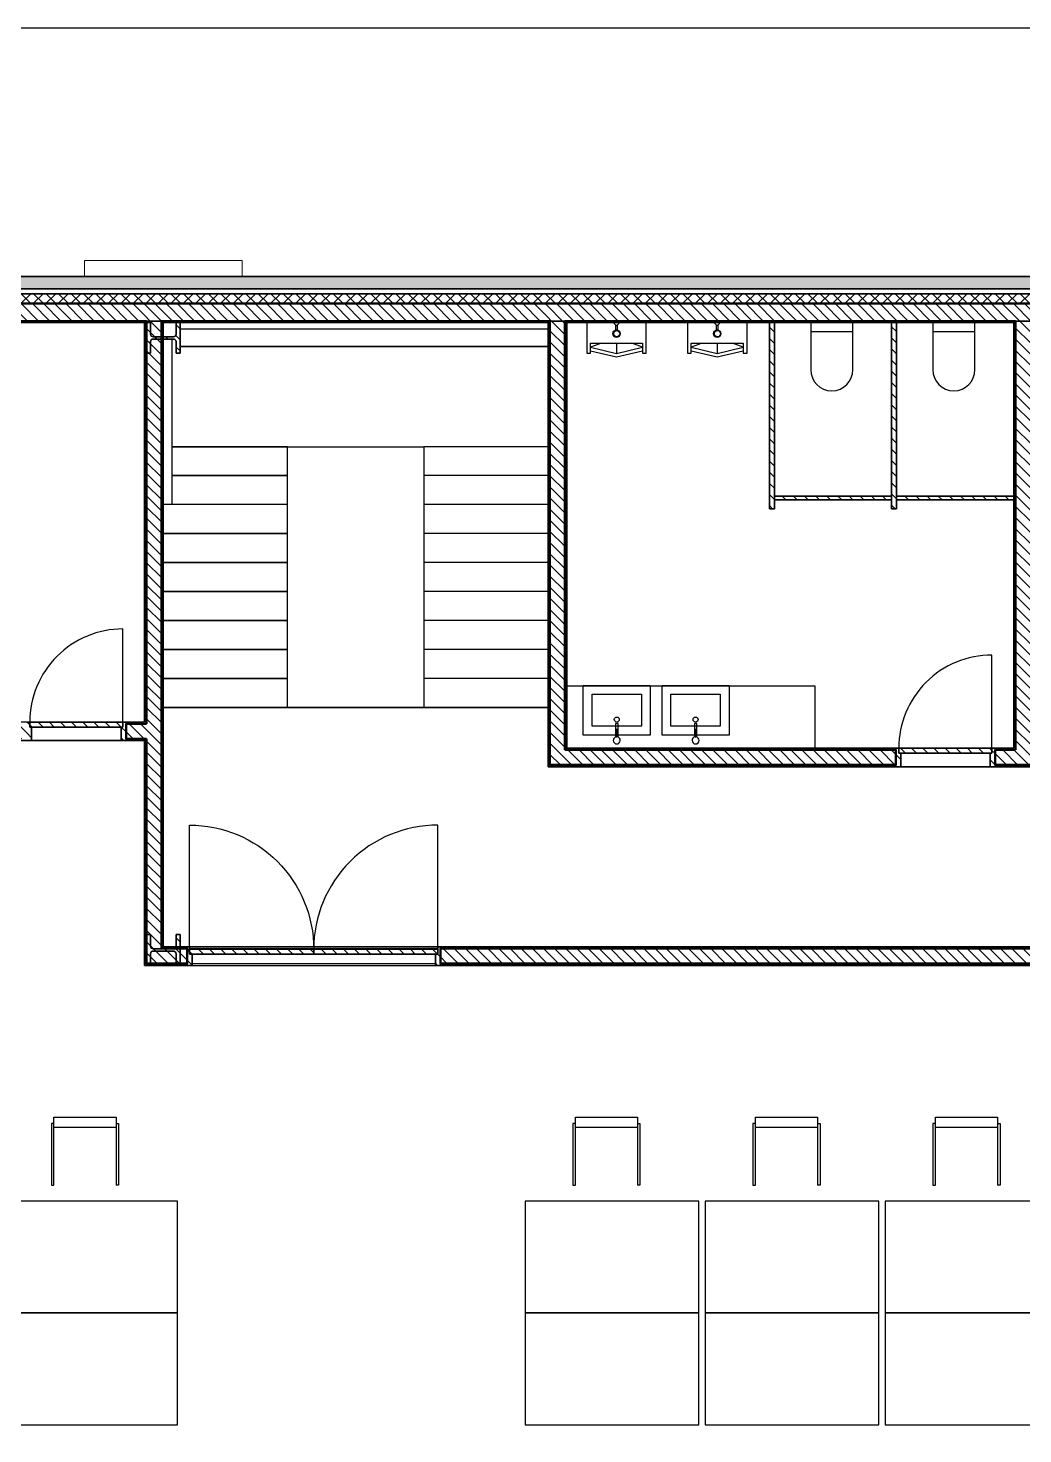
# Model space of a CAD drawing. Header units: millimetres. Extents: x -100 to 251604, y 0 to 25979.
# Drawn here: x 212739 to 220751, y 12986 to 24310 of the extents above; entities that cross this region are included whole.
import ezdxf

# ---------------------------------------------------------------- set-up
doc = ezdxf.new("R2010")
doc.units = ezdxf.units.MM
doc.layers.get('0').update_dxf_attribs({"true_color": 0xdfdfdf})
for name, color, linetype in [('Background_0', 7, 'Continuous'), ('Background_Back bricks', 7, 'Continuous'), ('Background_BRX_2D_Symbols', 7, 'Continuous'), ('Background_DOOR_FRAME', 253, 'Continuous'), ('Background_DOOR_PANEL', 255, 'Continuous'), ('Boundary_0', 7, 'Continuous'), ('Boundary_Air', 7, 'Continuous'), ('Boundary_Back bricks', 7, 'Continuous'), ('Boundary_BRX_2D+_Swing', 7, 'Continuous'), ('Boundary_BRX_2D_Symbols', 7, 'Continuous'), ('Boundary_Cavity Wall_ Back', 7, 'Continuous'), ('Boundary_DOOR_FRAME', 253, 'Continuous'), ('Boundary_DOOR_PANEL', 255, 'Continuous'), ('Boundary_Gypsum Board', 54, 'Continuous'), ('Boundary_Insulation_ Polyurethane Foam', 42, 'Continuous'), ('Boundary_Interior Wall Plaster_ 140', 7, 'Continuous'), ('Boundary_Plaster_ Cement', 165, 'Continuous'), ('Fill_0', 7, 'Continuous'), ('Fill_Back bricks', 7, 'Continuous'), ('Fill_DOOR_FRAME', 253, 'Continuous'), ('Fill_DOOR_PANEL', 255, 'Continuous'), ('Fill_Gypsum Board', 251, 'Continuous'), ('Fill_Insulation_ Polyurethane Foam', 42, 'Continuous'), ('Fill_Plaster_ Cement', 253, 'Continuous'), ('Fill_Supporting Wall_ Brick', 11, 'Continuous'), ('Viewport border', 7, 'Continuous')]:
    doc.layers.add(name, color=color, linetype=linetype)
for name, color, linetype, lineweight in [('Background_Air', 7, 'Continuous', 9), ('Background_Concrete_ Reinforced', 7, 'Continuous', 9), ('Background_Floor_ Ceramic Tiles', 7, 'Continuous', 9), ('Background_Gypsum Board', 7, 'Continuous', 9), ('Background_Insulation_ Polyurethane Foam', 7, 'Continuous', 9), ('Background_Plaster_ Cement', 7, 'Continuous', 9), ('Background_Screed', 7, 'Continuous', 9), ('Background_Supporting Wall_ Brick', 7, 'Continuous', 9), ('BIM_SECTIONS', 151, 'Continuous', 25), ('Boundary_Supporting Wall_ Brick', 14, 'Continuous', 50)]:
    doc.layers.add(name, color=color, linetype=linetype, lineweight=lineweight)
doc.layers.add('BIM_ROOM_LINES', color=7, linetype='Continuous', plot=False)
pattern_1 = [(45, (-5377.5, -9300), (-44.90128, 44.90128), [])]
pattern_2 = [(45, (-5377.5, -9300), (-134.7038, 134.7038), []), (45, (-5332.6, -9300), (-134.7038, 134.7038), []), (45, (-5287.7, -9300), (-134.7038, 134.7038), []), (45, (-5242.8, -9300), (-134.7038, 134.7038), [])]

# ---------------------------------------------------------------- blocks, each defined once
blk = doc.blocks.new('*U11338')
at = {"extrusion": (0, 1, 0)}
blk.add_lwpolyline([(-20, -20), (-20, 980, 0.414214), (-1020, -20)], format="xyb", dxfattribs=at)
at = {"extrusion": (0, -1, 6.12323e-17)}
blk.add_lwpolyline([(2020, -20), (2020, 980, 0.414214), (1020, -20)], format="xyb", dxfattribs=at)
blk = doc.blocks.new('*U11350')
at = {"extrusion": (2.36848e-16, 1, 3.18833e-17)}
for points in [[(-450, 166), (-450, 248), (-480, 248), (-480, 0), (0, 0), (0, 248), (-30, 248), (-30, 166), (-450, 166)], [(-450, 230), (-240, 280), (-30, 230)], [(-118, 166), (-30, 199), (-240, 249), (-450, 199), (-362, 166)], [(-235, 60), (-235, 19)], [(-240, 166), (-240, 249)], [(-245, 19), (-245, 60)]]:
    blk.add_lwpolyline(points, dxfattribs=at)
for centre, radius in [((-240, 90), 30), ((-242, 89), 25)]:
    blk.add_circle(centre, radius, dxfattribs=at)
blk.add_arc((-240, 0), 20, 0, 180, dxfattribs=at)
blk = doc.blocks.new('*U11369')
at = {"extrusion": (0, 1, 0)}
blk.add_lwpolyline([(-25, 0), (-25, 750, 0.414214), (-775, 0)], format="xyb", dxfattribs=at)
blk = doc.blocks.new('*U11405')
for points in [[(-273, -254), (-323, -254), (-323, 246), (-273, 246)], [(-273, 246), (-273, 266), (224, 266), (224, 246)], [(-273, 246), (-243, 246)], [(-243, 246), (224, 246)], [(-243, -254), (-243, 246)], [(-243, -254), (-273, -254)], [(-273, -254), (-273, -274), (224, -274), (224, -254)], [(224, -254), (-243, -254)]]:
    blk.add_lwpolyline(points)
blk = doc.blocks.new('*U11451')
for p, q in [((16043, 8928), (16043, 8853)), ((16383, 8853), (16043, 8853)), ((16043, 8853), (16043, 8548)), ((16383, 8928), (16211, 8928)), ((16383, 8853), (16383, 8928)), ((16383, 8548), (16383, 8853))]:
    blk.add_line(p, q)
blk.add_arc((16213, 8548), 170, 179.9665, 359.9665)
blk = doc.blocks.new('*U11452')
for p, q in [((17026, 8928), (17026, 8853)), ((17366, 8853), (17026, 8853)), ((17026, 8853), (17026, 8548)), ((17366, 8928), (17195, 8928)), ((17366, 8853), (17366, 8928)), ((17366, 8548), (17366, 8853))]:
    blk.add_line(p, q)
blk.add_arc((17196, 8548), 170, 179.9665, 359.9665)
blk = doc.blocks.new('*U11453')
for p, q in [((14211, 6005), (14751, 6005)), ((14211, 5605), (14211, 6005)), ((14751, 6005), (14751, 5605)), ((14282, 5934), (14680, 5934)), ((14282, 5676), (14282, 5934)), ((14680, 5934), (14680, 5676)), ((14680, 5676), (14282, 5676)), ((14471, 5697), (14471, 5589)), ((14491, 5697), (14471, 5697)), ((14491, 5589), (14491, 5697)), ((14751, 5605), (14211, 5605)), ((14478, 5652), (14484, 5652)), ((14478, 5587), (14478, 5652)), ((14484, 5587), (14478, 5587)), ((14484, 5652), (14484, 5587))]:
    blk.add_line(p, q)
blk.add_circle((14481, 5730), 20)
blk.add_arc((14481, 5562), 28.6, 96.0274, 83.9726)
blk = doc.blocks.new('*U11454')
for p, q in [((14846, 6005), (15386, 6005)), ((14846, 5605), (14846, 6005)), ((15386, 6005), (15386, 5605)), ((14917, 5934), (15315, 5934)), ((14917, 5676), (14917, 5934)), ((15315, 5934), (15315, 5676)), ((15315, 5676), (14917, 5676)), ((15106, 5697), (15106, 5589)), ((15126, 5697), (15106, 5697)), ((15126, 5589), (15126, 5697)), ((15386, 5605), (14846, 5605)), ((15113, 5652), (15119, 5652)), ((15113, 5587), (15113, 5652)), ((15119, 5587), (15113, 5587)), ((15119, 5652), (15119, 5587))]:
    blk.add_line(p, q)
blk.add_circle((15116, 5730), 20)
blk.add_arc((15116, 5562), 28.6, 96.0274, 83.9726)
blk = doc.blocks.new('*U11464')
for p, q in [((10942, 1850), (9542, 1850)), ((9542, 1850), (9542, 950)), ((10942, 950), (10942, 1850)), ((9542, 950), (10942, 950))]:
    blk.add_line(p, q)
blk = doc.blocks.new('*U11465')
for p, q in [((10942, 950), (9542, 950)), ((9542, 950), (9542, 50)), ((10942, 50), (10942, 950)), ((9542, 50), (10942, 50))]:
    blk.add_line(p, q)
blk = doc.blocks.new('*U11476')
for p, q in [((15142, 1850), (13742, 1850)), ((13742, 1850), (13742, 950)), ((15142, 950), (15142, 1850)), ((13742, 950), (15142, 950))]:
    blk.add_line(p, q)
blk = doc.blocks.new('*U11477')
for p, q in [((15142, 950), (13742, 950)), ((13742, 950), (13742, 50)), ((15142, 50), (15142, 950)), ((13742, 50), (15142, 50))]:
    blk.add_line(p, q)
blk = doc.blocks.new('*U11478')
for p, q in [((16592, 1850), (15192, 1850)), ((15192, 1850), (15192, 950)), ((16592, 950), (16592, 1850)), ((15192, 950), (16592, 950))]:
    blk.add_line(p, q)
blk = doc.blocks.new('*U11479')
for p, q in [((16592, 950), (15192, 950)), ((15192, 950), (15192, 50)), ((16592, 50), (16592, 950)), ((15192, 50), (16592, 50))]:
    blk.add_line(p, q)
blk = doc.blocks.new('*U11480')
for p, q in [((18042, 1850), (16642, 1850)), ((16642, 1850), (16642, 950)), ((18042, 950), (18042, 1850)), ((16642, 950), (18042, 950))]:
    blk.add_line(p, q)
blk = doc.blocks.new('*U11481')
for p, q in [((18042, 950), (16642, 950)), ((16642, 950), (16642, 50)), ((18042, 50), (18042, 950)), ((16642, 50), (18042, 50))]:
    blk.add_line(p, q)
blk = doc.blocks.new('Main_Floor 3__section__..%5CMainBuilding.dwg', base_point=(-3895, -13010))
at = {"layer": 'Fill_0', "extrusion": (0, 0, -1)}
h = blk.add_hatch(dxfattribs=at)
h.set_pattern_fill('ANSI31', color=256, scale=20, style=0)
h.set_pattern_definition(pattern_1)
edge = h.paths.add_edge_path()
edge.add_line((-10963, 8928), (-10931, 8928))
edge.add_line((-10931, 8928), (-10931, 8834))
edge.add_spline(control_points=[(-10931, 8834), (-10931, 8813), (-10910, 8813)], knot_values=[-0.785398, -0.785398, -0.785398, 0.785398, 0.785398, 0.785398], weights=[1, 0.707107, 1], degree=2, periodic=0)
edge.add_line((-10910, 8813), (-10746, 8813))
edge.add_spline(control_points=[(-10746, 8813), (-10725, 8813), (-10725, 8834)], knot_values=[-0.785398, -0.785398, -0.785398, 0.785398, 0.785398, 0.785398], weights=[1, 0.707107, 1], degree=2, periodic=0)
edge.add_line((-10725, 8834), (-10725, 8928))
edge.add_line((-10725, 8928), (-10693, 8928))
edge.add_line((-10693, 8928), (-10693, 8680))
edge.add_line((-10693, 8680), (-10725, 8680))
edge.add_line((-10725, 8680), (-10725, 8774))
edge.add_spline(control_points=[(-10725, 8774), (-10725, 8795), (-10746, 8795)], knot_values=[-0.785398, -0.785398, -0.785398, 0.785398, 0.785398, 0.785398], weights=[1, 0.707107, 1], degree=2, periodic=0)
edge.add_line((-10746, 8795), (-10910, 8795))
edge.add_spline(control_points=[(-10910, 8795), (-10931, 8795), (-10931, 8774)], knot_values=[-0.785398, -0.785398, -0.785398, 0.785398, 0.785398, 0.785398], weights=[1, 0.707107, 1], degree=2, periodic=0)
edge.add_line((-10931, 8774), (-10931, 8680))
edge.add_line((-10931, 8680), (-10963, 8680))
edge.add_line((-10963, 8680), (-10963, 8928))
h = blk.add_hatch(dxfattribs=at)
h.set_pattern_fill('ANSI31', color=256, scale=20, style=0)
h.set_pattern_definition(pattern_1)
h.paths.add_polyline_path([(-15751, 7428), (-15751, 8928), (-15711, 8928), (-15711, 7428)])
h = blk.add_hatch(dxfattribs=at)
h.set_pattern_fill('ANSI31', color=256, scale=20, style=0)
h.set_pattern_definition(pattern_1)
h.paths.add_polyline_path([(-16734, 7428), (-16734, 8928), (-16694, 8928), (-16694, 7428)])
at = {"layer": 'Fill_0', "extrusion": (-1.73426e-32, -1.17887e-28, -1)}
h = blk.add_hatch(dxfattribs=at)
h.set_pattern_fill('ANSI31', color=256, scale=20, style=0)
h.set_pattern_definition(pattern_1)
h.paths.add_polyline_path([(-15751, 7500), (-16694, 7500), (-16694, 7530), (-15751, 7530)])
at = {"layer": 'Fill_0', "extrusion": (8.6713e-32, 5.3585e-29, -1)}
h = blk.add_hatch(dxfattribs=at)
h.set_pattern_fill('ANSI31', color=256, scale=20, style=0)
h.set_pattern_definition(pattern_1)
h.paths.add_polyline_path([(-16734, 7500), (-17678, 7500), (-17678, 7530), (-16734, 7530)])
at = {"layer": 'Fill_0', "extrusion": (0, 0, -1)}
h = blk.add_hatch(dxfattribs=at)
h.set_pattern_fill('ANSI31', color=256, scale=20, style=0)
h.set_pattern_definition(pattern_1)
edge = h.paths.add_edge_path()
edge.add_line((-10931, 3750), (-10963, 3750))
edge.add_line((-10963, 3750), (-10963, 3998))
edge.add_line((-10963, 3998), (-10931, 3998))
edge.add_line((-10931, 3998), (-10931, 3904))
edge.add_spline(control_points=[(-10931, 3904), (-10931, 3883), (-10910, 3883)], knot_values=[-0.785398, -0.785398, -0.785398, 0.785398, 0.785398, 0.785398], weights=[1, 0.707107, 1], degree=2, periodic=0)
edge.add_line((-10910, 3883), (-10746, 3883))
edge.add_spline(control_points=[(-10746, 3883), (-10725, 3883), (-10725, 3904)], knot_values=[-0.785398, -0.785398, -0.785398, 0.785398, 0.785398, 0.785398], weights=[1, 0.707107, 1], degree=2, periodic=0)
edge.add_line((-10725, 3904), (-10725, 3998))
edge.add_line((-10725, 3998), (-10693, 3998))
edge.add_line((-10693, 3998), (-10693, 3750))
edge.add_line((-10693, 3750), (-10725, 3750))
edge.add_line((-10725, 3750), (-10725, 3844))
edge.add_spline(control_points=[(-10725, 3844), (-10725, 3865), (-10746, 3865)], knot_values=[-0.785398, -0.785398, -0.785398, 0.785398, 0.785398, 0.785398], weights=[1, 0.707107, 1], degree=2, periodic=0)
edge.add_line((-10746, 3865), (-10910, 3865))
edge.add_spline(control_points=[(-10910, 3865), (-10931, 3865), (-10931, 3844)], knot_values=[-0.785398, -0.785398, -0.785398, 0.785398, 0.785398, 0.785398], weights=[1, 0.707107, 1], degree=2, periodic=0)
edge.add_line((-10931, 3844), (-10931, 3750))
at = {"layer": 'Fill_Back bricks', "extrusion": (0, 0, -1)}
h = blk.add_hatch(dxfattribs=at)
h.set_pattern_fill('ANSI36', color=256, scale=20, style=0)
h.set_pattern_definition([(45, (-5377.5, -9300), (33.67596, 123.47852), [158.75, -31.75, 0, -31.75])])
h.paths.add_polyline_path([(-5508, 9210), (-5508, 9200), (-25888, 9200), (-25888, 9210), (-25978, 9300), (-5378, 9300), (-5468, 9210)])
at = {"layer": 'Fill_DOOR_FRAME', "extrusion": (0, 0, -1)}
h = blk.add_hatch(dxfattribs=at)
h.set_pattern_fill('ANSI31', color=256, scale=20, style=0)
h.set_pattern_definition(pattern_1)
h.paths.add_polyline_path([(-9753, 5710), (-9728, 5710), (-9728, 5560), (-9768, 5560), (-9768, 5670), (-9753, 5670)])
h = blk.add_hatch(dxfattribs=at)
h.set_pattern_fill('ANSI31', color=256, scale=20, style=0)
h.set_pattern_definition(pattern_1)
h.paths.add_polyline_path([(-10503, 5670), (-10488, 5670), (-10488, 5560), (-10528, 5560), (-10528, 5710), (-10503, 5710)])
h = blk.add_hatch(dxfattribs=at)
h.set_pattern_fill('ANSI31', color=256, scale=20, style=0)
h.set_pattern_definition(pattern_1)
h.paths.add_polyline_path([(-16753, 5500), (-16728, 5500), (-16728, 5350), (-16768, 5350), (-16768, 5460), (-16753, 5460)])
h = blk.add_hatch(dxfattribs=at)
h.set_pattern_fill('ANSI31', color=256, scale=20, style=0)
h.set_pattern_definition(pattern_1)
h.paths.add_polyline_path([(-17503, 5460), (-17488, 5460), (-17488, 5350), (-17528, 5350), (-17528, 5500), (-17503, 5500)])
h = blk.add_hatch(dxfattribs=at)
h.set_pattern_fill('ANSI31', color=256, scale=20, style=0)
h.set_pattern_definition(pattern_1)
h.paths.add_polyline_path([(-11040, 3900), (-11020, 3900), (-11020, 3750), (-11060, 3750), (-11060, 3840), (-11040, 3840)])
h = blk.add_hatch(dxfattribs=at)
h.set_pattern_fill('ANSI31', color=256, scale=20, style=0)
h.set_pattern_definition(pattern_1)
h.paths.add_polyline_path([(-13040, 3840), (-13020, 3840), (-13020, 3750), (-13060, 3750), (-13060, 3900), (-13040, 3900)])
at = {"layer": 'Fill_DOOR_PANEL', "extrusion": (0, 0, -1)}
h = blk.add_hatch(dxfattribs=at)
h.set_pattern_fill('ANSI31', color=256, scale=20, style=0)
h.set_pattern_definition(pattern_1)
h.paths.add_polyline_path([(-9753, 5670), (-10503, 5670), (-10503, 5710), (-9753, 5710)])
h = blk.add_hatch(dxfattribs=at)
h.set_pattern_fill('ANSI31', color=256, scale=20, style=0)
h.set_pattern_definition(pattern_1)
h.paths.add_polyline_path([(-16753, 5460), (-17503, 5460), (-17503, 5500), (-16753, 5500)])
h = blk.add_hatch(dxfattribs=at)
h.set_pattern_fill('ANSI31', color=256, scale=20, style=0)
h.set_pattern_definition(pattern_1)
h.paths.add_polyline_path([(-12040, 3880), (-11040, 3880), (-11040, 3840), (-12040, 3840)])
h = blk.add_hatch(dxfattribs=at)
h.set_pattern_fill('ANSI31', color=256, scale=20, style=0)
h.set_pattern_definition(pattern_1)
h.paths.add_polyline_path([(-13040, 3880), (-12040, 3880), (-12040, 3840), (-13040, 3840)])
at = {"layer": 'Fill_Gypsum Board', "extrusion": (0, 0, -1)}
h = blk.add_hatch(dxfattribs=at)
h.set_pattern_fill('ANSI34', color=256, scale=10, style=0)
h.set_pattern_definition(pattern_2)
h.paths.add_polyline_path([(-5710, 8940), (-5710, 8928), (-10693, 8928), (-10693, 8940)])
h = blk.add_hatch(dxfattribs=at)
h.set_pattern_fill('ANSI34', color=256, scale=10, style=0)
h.set_pattern_definition(pattern_2)
h.paths.add_polyline_path([(-13943, 8928), (-13943, 8940), (-10813, 8940), (-10813, 8928)])
h = blk.add_hatch(dxfattribs=at)
h.set_pattern_fill('ANSI34', color=256, scale=10, style=0)
h.set_pattern_definition(pattern_2)
h.paths.add_polyline_path([(-17693, 8928), (-17693, 8940), (-14063, 8940), (-14063, 8928)])
at = {"layer": 'Fill_Insulation_ Polyurethane Foam', "extrusion": (0, 0, -1)}
h = blk.add_hatch(dxfattribs=at)
h.set_pattern_fill('INSULATION', color=256, scale=20, style=0)
h.set_pattern_definition([(45, (-5377.5, -9300), (-50.28943, 50.28943), []), (135, (-5377.5, -9300), (-50.28943, -50.28943), [])])
h.paths.add_polyline_path([(-5508, 5560), (-5558, 5560), (-5558, 9080), (-25798, 9080), (-25798, -9120), (-20237, -9120), (-20237, -9170), (-25848, -9170), (-25848, 9160), (-5558, 9160), (-5558, 9170), (-5508, 9170)])
at = {"layer": 'Fill_Plaster_ Cement', "extrusion": (0, 0, -1)}
h = blk.add_hatch(dxfattribs=at)
h.set_pattern_fill('ANSI34', color=256, scale=10, style=0)
h.set_pattern_definition(pattern_2)
h.paths.add_polyline_path([(-10693, 5695), (-10693, 8928), (-10678, 8928), (-10678, 5710), (-10528, 5710), (-10528, 5695)])
h = blk.add_hatch(dxfattribs=at)
h.set_pattern_fill('ANSI34', color=256, scale=10, style=0)
h.set_pattern_definition(pattern_2)
h.paths.add_polyline_path([(-10828, 8928), (-10813, 8928), (-10813, 3885), (-11020, 3885), (-11020, 3900), (-10828, 3900)])
h = blk.add_hatch(dxfattribs=at)
h.set_pattern_fill('ANSI34', color=256, scale=10, style=0)
h.set_pattern_definition(pattern_2)
h.paths.add_polyline_path([(-20887, 8928), (-20872, 8928), (-20872, 3765), (-13060, 3765), (-13060, 3750), (-20887, 3750)])
h = blk.add_hatch(dxfattribs=at)
h.set_pattern_fill('ANSI34', color=256, scale=10, style=0)
h.set_pattern_definition(pattern_2)
h.paths.add_polyline_path([(-16728, 5350), (-16728, 5365), (-13943, 5365), (-13943, 8928), (-13928, 8928), (-13928, 5350)])
h = blk.add_hatch(dxfattribs=at)
h.set_pattern_fill('ANSI34', color=256, scale=10, style=0)
h.set_pattern_definition(pattern_2)
h.paths.add_polyline_path([(-16728, 5485), (-16728, 5500), (-14078, 5500), (-14078, 8928), (-14063, 8928), (-14063, 5485)])
h = blk.add_hatch(dxfattribs=at)
h.set_pattern_fill('ANSI34', color=256, scale=10, style=0)
h.set_pattern_definition(pattern_2)
h.paths.add_polyline_path([(-17693, 5485), (-17693, 8928), (-17678, 8928), (-17678, 5500), (-17528, 5500), (-17528, 5485)])
h = blk.add_hatch(dxfattribs=at)
h.set_pattern_fill('ANSI34', color=256, scale=10, style=0)
h.set_pattern_definition(pattern_2)
h.paths.add_polyline_path([(-10528, 5575), (-10528, 5560), (-10678, 5560), (-10678, 3750), (-11020, 3750), (-11020, 3765), (-10693, 3765), (-10693, 5575)])
h = blk.add_hatch(dxfattribs=at)
h.set_pattern_fill('ANSI34', color=256, scale=10, style=0)
h.set_pattern_definition(pattern_2)
h.paths.add_polyline_path([(-20737, 3900), (-13060, 3900), (-13060, 3885), (-20752, 3885), (-20752, 5365), (-20587, 5365), (-20587, 5350), (-20737, 5350)])
h = blk.add_hatch(dxfattribs=at)
h.set_pattern_fill('ANSI34', color=256, scale=10, style=0)
h.set_pattern_definition(pattern_2)
h.paths.add_polyline_path([(-19787, 5350), (-19787, 5365), (-17528, 5365), (-17528, 5350)])
at = {"layer": 'Fill_Supporting Wall_ Brick', "extrusion": (0, 0, -1)}
h = blk.add_hatch(dxfattribs=at)
h.set_pattern_fill('ANSI31', color=256, scale=20, style=0)
h.set_pattern_definition(pattern_1)
h.paths.add_polyline_path([(-19787, 5365), (-19787, 5485), (-17813, 5485), (-17813, 8940), (-20752, 8940), (-20752, 5485), (-20587, 5485), (-20587, 5365), (-20752, 5365), (-20752, 3885), (-13060, 3885), (-13060, 3765), (-20872, 3765), (-20872, 8940), (-25658, 8940), (-25658, -8980), (-20237, -8980), (-20237, -9120), (-25798, -9120), (-25798, 9080), (-5558, 9080), (-5558, 5560), (-5698, 5560), (-5698, 5575), (-9728, 5575), (-9728, 5695), (-5698, 5695), (-5698, 8940), (-10693, 8940), (-10693, 5695), (-10528, 5695), (-10528, 5575), (-10693, 5575), (-10693, 3765), (-11020, 3765), (-11020, 3885), (-10813, 3885), (-10813, 8940), (-13943, 8940), (-13943, 5365), (-16728, 5365), (-16728, 5485), (-14063, 5485), (-14063, 8940), (-17693, 8940), (-17693, 5485), (-17528, 5485), (-17528, 5365)])
at = {"layer": 'Background_0'}
for p, q in [((10693, 8928), (10693, 8680)), ((10725, 8928), (10693, 8928)), ((10725, 8834), (10725, 8928)), ((10931, 8928), (10828, 8928)), ((10963, 8928), (10931, 8928)), ((10931, 8928), (10931, 8834)), ((13928, 8928), (10963, 8928)), ((10963, 8680), (10963, 8928)), ((13928, 8874), (10963, 8874)), ((13928, 8874), (13928, 8928)), ((15751, 8928), (15711, 8928)), ((15711, 8928), (15711, 7428)), ((15751, 7428), (15751, 8928)), ((16734, 8928), (16694, 8928)), ((16694, 8928), (16694, 7428)), ((16734, 7428), (16734, 8928)), ((10725, 8680), (10725, 8774)), ((10910, 8813), (10746, 8813)), ((10746, 8795), (10910, 8795)), ((10897, 8795), (10828, 8795)), ((10897, 8795), (10897, 7461)), ((10931, 8774), (10931, 8680)), ((13928, 8735), (10963, 8735)), ((10963, 8735), (13928, 8735)), ((13928, 7928), (13928, 8735)), ((10693, 8680), (10725, 8680)), ((10931, 8680), (10963, 8680)), ((11828, 7928), (10897, 7928)), ((10897, 7928), (12928, 7928)), ((11828, 7928), (12928, 7928)), ((11828, 7928), (12928, 7928)), ((11828, 7695), (11828, 7928)), ((12928, 7928), (12928, 7928)), ((13928, 7928), (12928, 7928)), ((12928, 7928), (12928, 7695)), ((12928, 7928), (12928, 7695)), ((12928, 7928), (12928, 7928)), ((12928, 7928), (12928, 7695)), ((13928, 7695), (13928, 7928)), ((10897, 7695), (11828, 7695)), ((11828, 7695), (10897, 7695)), ((11828, 7461), (11828, 7695)), ((12928, 7695), (12928, 7461)), ((12928, 7695), (12928, 7695)), ((12928, 7695), (12928, 7695)), ((12928, 7695), (12928, 7461)), ((13928, 7695), (12928, 7695)), ((12928, 7695), (12928, 7461)), ((13928, 7461), (13928, 7695)), ((16694, 7530), (15751, 7530)), ((15751, 7530), (15751, 7500)), ((15751, 7500), (16694, 7500)), ((16694, 7500), (16694, 7530)), ((17678, 7530), (16734, 7530)), ((16734, 7530), (16734, 7500)), ((16734, 7500), (17678, 7500)), ((17678, 7500), (17678, 7530)), ((11828, 7461), (10828, 7461)), ((11828, 7228), (11828, 7461)), ((12928, 7461), (12928, 7228)), ((12928, 7461), (12928, 7461)), ((12928, 7461), (12928, 7228)), ((13928, 7461), (12928, 7461)), ((12928, 7461), (12928, 7461)), ((12928, 7461), (12928, 7228)), ((13928, 7228), (13928, 7461)), ((15711, 7428), (15751, 7428)), ((16694, 7428), (16734, 7428)), ((11828, 7228), (10828, 7228)), ((10828, 7228), (11828, 7228)), ((11828, 6995), (11828, 7228)), ((12928, 7228), (12928, 6995)), ((13928, 7228), (12928, 7228)), ((12928, 7228), (12928, 6995)), ((12928, 7228), (12928, 7228)), ((12928, 7228), (12928, 6995)), ((12928, 7228), (12928, 7228)), ((13928, 6995), (13928, 7228)), ((11828, 6995), (10828, 6995)), ((10828, 6995), (11828, 6995)), ((11828, 6761), (11828, 6995)), ((12928, 6995), (12928, 6761)), ((12928, 6995), (12928, 6995)), ((13928, 6995), (12928, 6995)), ((12928, 6995), (12928, 6761)), ((12928, 6995), (12928, 6995)), ((12928, 6995), (12928, 6761)), ((13928, 6761), (13928, 6995)), ((10828, 6761), (11828, 6761)), ((11828, 6761), (10828, 6761)), ((11828, 6528), (11828, 6761)), ((12928, 6761), (12928, 6528)), ((12928, 6761), (12928, 6528)), ((12928, 6761), (12928, 6761)), ((13928, 6761), (12928, 6761)), ((12928, 6761), (12928, 6761)), ((12928, 6761), (12928, 6528)), ((13928, 6528), (13928, 6761)), ((10828, 6528), (11828, 6528)), ((11828, 6528), (10828, 6528)), ((11828, 6295), (11828, 6528)), ((13928, 6528), (12928, 6528)), ((12928, 6528), (12928, 6295)), ((12928, 6528), (12928, 6295)), ((12928, 6528), (12928, 6528)), ((12928, 6528), (12928, 6295)), ((12928, 6528), (12928, 6528)), ((13928, 6295), (13928, 6528)), ((11828, 6295), (10828, 6295)), ((10828, 6295), (11828, 6295)), ((11828, 6061), (11828, 6295)), ((12928, 6295), (12928, 6295)), ((12928, 6295), (12928, 6061)), ((12928, 6295), (12928, 6295)), ((13928, 6295), (12928, 6295)), ((12928, 6295), (12928, 6061)), ((12928, 6295), (12928, 6061)), ((13928, 6061), (13928, 6295)), ((10828, 6061), (11828, 6061)), ((11828, 6061), (10828, 6061)), ((11828, 5828), (11828, 6061)), ((12928, 6061), (12928, 5828)), ((12928, 6061), (12928, 6061)), ((12928, 6061), (12928, 5828)), ((13928, 6061), (12928, 6061)), ((12928, 6061), (12928, 6061)), ((12928, 6061), (12928, 5828)), ((13928, 5828), (13928, 6061)), ((16078, 6000), (14078, 6000)), ((16078, 5500), (16078, 6000)), ((10828, 5828), (11828, 5828)), ((12928, 5828), (13928, 5828)), ((10725, 3998), (10693, 3998)), ((10693, 3998), (10693, 3750)), ((10725, 3904), (10725, 3998)), ((10931, 3998), (10931, 3904)), ((10963, 3998), (10931, 3998)), ((10963, 3750), (10963, 3998)), ((10910, 3883), (10746, 3883)), ((10746, 3865), (10910, 3865)), ((10693, 3750), (10725, 3750)), ((10725, 3750), (10725, 3844)), ((10931, 3844), (10931, 3750)), ((10931, 3750), (10963, 3750))]:
    blk.add_line(p, q, dxfattribs=at)
at = {"layer": 'Background_0', "extrusion": (0, 0, -1)}
for centre, start, end in [((-10746, 8834), 270, 0), ((-10910, 8834), 180, 270), ((-10746, 8774), 0, 90), ((-10910, 8774), 90, 180), ((-10910, 8774), 179.9972, 180), ((-10746, 3904), 270, 0), ((-10746, 3844), 0, 90), ((-10910, 3904), 180, 270), ((-10910, 3844), 90, 180)]:
    blk.add_arc(centre, 21, start, end, dxfattribs=at)
at = {"layer": 'Background_Air'}
for p, q in [((25888, 9200), (5508, 9200)), ((5558, 9160), (25848, 9160))]:
    blk.add_line(p, q, dxfattribs=at)
at = {"layer": 'Background_Back bricks'}
for p, q in [((25978, 9300), (5378, 9300)), ((5508, 9200), (25888, 9200))]:
    blk.add_line(p, q, dxfattribs=at)
at = {"layer": 'Background_Concrete_ Reinforced'}
for p, q in [((11463, 9428), (10193, 9428)), ((10193, 9428), (10193, 9300)), ((11463, 9300), (11463, 9428))]:
    blk.add_line(p, q, dxfattribs=at)
at = {"layer": 'Background_DOOR_FRAME'}
for p, q in [((9753, 5710), (9728, 5710)), ((9753, 5670), (9753, 5710)), ((9768, 5670), (9753, 5670)), ((9768, 5560), (9768, 5670)), ((10503, 5670), (10488, 5670)), ((10488, 5670), (10488, 5560)), ((10503, 5710), (10503, 5670)), ((10528, 5710), (10503, 5710)), ((10528, 5560), (10528, 5710)), ((9728, 5560), (9768, 5560)), ((10488, 5560), (10528, 5560)), ((16753, 5500), (16728, 5500)), ((16728, 5500), (16728, 5350)), ((16753, 5460), (16753, 5500)), ((16768, 5460), (16753, 5460)), ((16768, 5350), (16768, 5460)), ((17503, 5460), (17488, 5460)), ((17488, 5460), (17488, 5350)), ((17503, 5500), (17503, 5460)), ((17528, 5500), (17503, 5500)), ((17528, 5350), (17528, 5500)), ((16728, 5350), (16768, 5350)), ((17488, 5350), (17528, 5350)), ((11040, 3900), (11020, 3900)), ((11020, 3900), (11020, 3750)), ((11040, 3840), (11040, 3900)), ((13040, 3900), (13040, 3840)), ((13060, 3900), (13040, 3900)), ((13060, 3750), (13060, 3900)), ((11020, 3750), (11060, 3750)), ((11060, 3840), (11040, 3840)), ((11060, 3750), (11060, 3840)), ((13020, 3840), (13020, 3750)), ((13040, 3840), (13020, 3840)), ((13020, 3750), (13060, 3750))]:
    blk.add_line(p, q, dxfattribs=at)
at = {"layer": 'Background_DOOR_PANEL'}
for p, q in [((9753, 5710), (9753, 5670)), ((10503, 5710), (9753, 5710)), ((9753, 5670), (10503, 5670)), ((10503, 5670), (10503, 5710)), ((17503, 5500), (16753, 5500)), ((16753, 5500), (16753, 5460)), ((16753, 5460), (17503, 5460)), ((17503, 5460), (17503, 5500)), ((12040, 3880), (11040, 3880)), ((11040, 3880), (11040, 3840)), ((13040, 3880), (12040, 3880)), ((12040, 3880), (12040, 3840)), ((12040, 3840), (12040, 3880)), ((13040, 3840), (13040, 3880)), ((11040, 3840), (12040, 3840)), ((12040, 3840), (13040, 3840))]:
    blk.add_line(p, q, dxfattribs=at)
at = {"layer": 'Background_Floor_ Ceramic Tiles'}
for p, q in [((13928, 8928), (13928, 5828)), ((13928, 5828), (10828, 5828))]:
    blk.add_line(p, q, dxfattribs=at)
at = {"layer": 'Background_Gypsum Board'}
for p, q in [((10693, 8940), (5710, 8940)), ((5710, 8928), (10693, 8928)), ((10693, 8928), (10693, 8940)), ((13943, 8940), (10813, 8940)), ((10813, 8940), (10813, 8928)), ((10813, 8928), (13943, 8928)), ((10931, 8928), (10828, 8928)), ((13928, 8928), (10963, 8928)), ((13943, 8928), (13943, 8940)), ((14063, 8940), (14063, 8928)), ((17693, 8940), (14063, 8940)), ((14063, 8928), (17693, 8928)), ((17693, 8928), (17693, 8940))]:
    blk.add_line(p, q, dxfattribs=at)
at = {"layer": 'Background_Insulation_ Polyurethane Foam'}
for p, q in [((25848, 9160), (5558, 9160)), ((5558, 9080), (25658, 9080))]:
    blk.add_line(p, q, dxfattribs=at)
at = {"layer": 'Background_Plaster_ Cement'}
for p, q in [((10678, 8928), (10678, 5710)), ((10693, 8928), (10678, 8928)), ((10693, 5695), (10693, 8928)), ((10813, 8928), (10813, 3885)), ((10828, 8928), (10813, 8928)), ((10828, 3900), (10828, 8928)), ((13928, 8928), (13928, 6295)), ((13928, 8928), (13928, 5350)), ((13943, 8928), (13928, 8928)), ((13943, 5365), (13943, 8928)), ((14078, 8928), (14063, 8928)), ((14063, 8928), (14063, 5485)), ((14078, 5500), (14078, 8928)), ((17678, 8928), (17678, 5500)), ((17693, 8928), (17678, 8928)), ((17693, 5500), (17693, 8928)), ((10678, 5710), (10528, 5710)), ((10528, 5710), (10528, 5695)), ((10528, 5695), (10678, 5695)), ((10678, 5695), (10693, 5695)), ((10678, 5575), (10528, 5575)), ((10528, 5575), (10528, 5560)), ((10528, 5560), (10678, 5560)), ((10693, 5575), (10678, 5575)), ((10678, 5560), (10678, 3750)), ((10693, 3765), (10693, 5575)), ((14063, 5485), (16728, 5485)), ((16728, 5500), (14078, 5500)), ((16728, 5485), (16728, 5500)), ((17678, 5500), (17528, 5500)), ((17528, 5500), (17528, 5485)), ((17528, 5485), (17693, 5485)), ((17693, 5485), (17693, 5500)), ((13928, 5350), (16728, 5350)), ((16728, 5365), (13943, 5365)), ((16728, 5350), (16728, 5365)), ((19787, 5365), (17528, 5365)), ((17528, 5365), (17528, 5350)), ((17528, 5350), (19787, 5350)), ((10813, 3885), (11020, 3885)), ((11020, 3900), (10828, 3900)), ((11020, 3885), (11020, 3900)), ((13060, 3900), (13060, 3885)), ((20737, 3900), (13060, 3900)), ((13060, 3885), (20752, 3885)), ((10678, 3750), (11020, 3750)), ((11020, 3765), (10693, 3765)), ((11020, 3750), (11020, 3765)), ((13060, 3765), (13060, 3750)), ((20872, 3765), (13060, 3765)), ((13060, 3750), (20887, 3750))]:
    blk.add_line(p, q, dxfattribs=at)
at = {"layer": 'Background_Screed'}
blk.add_line((13928, 8928), (13928, 6061), dxfattribs=at)
at = {"layer": 'Background_Supporting Wall_ Brick'}
for p, q in [((25658, 9080), (5558, 9080)), ((5710, 8940), (10693, 8940)), ((10693, 8940), (10693, 8928)), ((10693, 8928), (10693, 5695)), ((10813, 8928), (10813, 8940)), ((10813, 8940), (13943, 8940)), ((10813, 3885), (10813, 8928)), ((13943, 8940), (13943, 8928)), ((13943, 8928), (13943, 5365)), ((14063, 8928), (14063, 8940)), ((14063, 8940), (17693, 8940)), ((14063, 5485), (14063, 8928)), ((17693, 8940), (17693, 8928)), ((17693, 8928), (17693, 5500)), ((10528, 5695), (10528, 5575)), ((10678, 5695), (10528, 5695)), ((10693, 5695), (10678, 5695)), ((10528, 5575), (10678, 5575)), ((10678, 5575), (10693, 5575)), ((10693, 5575), (10693, 3765)), ((16728, 5485), (14063, 5485)), ((16728, 5365), (16728, 5485)), ((17693, 5485), (17528, 5485)), ((17528, 5485), (17528, 5365)), ((17693, 5500), (17693, 5485)), ((13943, 5365), (16728, 5365)), ((17528, 5365), (19787, 5365)), ((11020, 3885), (10813, 3885)), ((11020, 3765), (11020, 3885)), ((11040, 3885), (13040, 3885)), ((13060, 3885), (13060, 3765)), ((20752, 3885), (13060, 3885)), ((10693, 3765), (11020, 3765)), ((13020, 3765), (11060, 3765)), ((13060, 3765), (20872, 3765))]:
    blk.add_line(p, q, dxfattribs=at)
at = {"layer": 'BIM_ROOM_LINES'}
for p, q in [((5710, 8928), (10678, 8928)), ((10678, 8928), (5995, 8928)), ((10678, 8928), (10678, 5710)), ((10678, 5710), (10678, 8928)), ((10828, 8928), (13928, 8928)), ((10828, 5828), (10828, 8928)), ((13928, 8928), (13928, 5828)), ((14078, 8928), (15711, 8928)), ((14078, 5500), (14078, 8928)), ((15711, 8928), (14078, 8928)), ((15711, 8928), (15711, 7428)), ((15711, 7428), (15711, 8928)), ((15751, 7530), (15751, 8928)), ((15751, 8928), (16694, 8928)), ((16694, 8928), (15751, 8928)), ((16694, 7530), (16694, 8928)), ((16694, 8928), (16694, 7530)), ((16734, 8928), (17678, 8928)), ((16734, 7530), (16734, 8928)), ((17678, 8928), (16734, 8928)), ((17678, 8928), (17678, 7530)), ((17678, 7530), (17678, 8928)), ((16694, 7530), (15751, 7530)), ((15751, 7428), (15751, 7500)), ((15751, 7500), (16694, 7500)), ((15751, 7500), (16694, 7500)), ((16694, 7428), (16694, 7500)), ((16694, 7500), (16694, 7428)), ((17678, 7530), (16734, 7530)), ((16734, 7500), (17678, 7500)), ((16734, 7500), (17678, 7500)), ((16734, 7428), (16734, 7500)), ((17678, 5500), (17678, 7500)), ((17678, 7500), (17678, 5500)), ((15711, 7428), (15751, 7428)), ((15751, 7428), (15711, 7428)), ((16694, 7428), (16734, 7428)), ((16734, 7428), (16694, 7428)), ((13928, 5828), (10828, 5828)), ((10828, 3900), (10828, 5828)), ((10828, 5828), (13928, 5828)), ((13928, 5828), (10828, 5828)), ((13928, 5828), (13928, 5350)), ((13928, 5350), (13928, 5828)), ((10678, 5710), (5710, 5710)), ((5710, 5560), (10678, 5560)), ((10678, 5560), (5778, 5560)), ((10678, 5560), (10678, 3750)), ((10678, 3750), (10678, 5560)), ((17678, 5500), (14078, 5500)), ((13928, 5350), (20737, 5350)), ((20737, 5350), (13928, 5350)), ((20737, 3900), (10828, 3900)), ((11040, 3900), (13040, 3900)), ((20887, 3750), (10678, 3750)), ((10678, 3750), (20887, 3750))]:
    blk.add_line(p, q, dxfattribs=at)
at = {"layer": 'BIM_SECTIONS'}
blk.add_lwpolyline([(46605, 11300), (0, 11300)], dxfattribs=at)
at = {"layer": 'Boundary_0'}
for p, q in [((10693, 8680), (10693, 8928)), ((10693, 8928), (10725, 8928)), ((10725, 8928), (10725, 8834)), ((10931, 8834), (10931, 8928)), ((10931, 8928), (10963, 8928)), ((10963, 8928), (10963, 8680)), ((15711, 7428), (15711, 8928)), ((15711, 8928), (15751, 8928)), ((15751, 8928), (15751, 7428)), ((16694, 7428), (16694, 8928)), ((16694, 8928), (16734, 8928)), ((16734, 8928), (16734, 7428)), ((10725, 8774), (10725, 8680)), ((10746, 8813), (10910, 8813)), ((10910, 8795), (10746, 8795)), ((10931, 8680), (10931, 8774)), ((10725, 8680), (10693, 8680)), ((10963, 8680), (10931, 8680)), ((15751, 7500), (15751, 7530)), ((15751, 7530), (16694, 7530)), ((16694, 7500), (15751, 7500)), ((16694, 7530), (16694, 7500)), ((16734, 7500), (16734, 7530)), ((16734, 7530), (17678, 7530)), ((17678, 7500), (16734, 7500)), ((17678, 7530), (17678, 7500)), ((15751, 7428), (15711, 7428)), ((16734, 7428), (16694, 7428)), ((10693, 3750), (10693, 3998)), ((10693, 3998), (10725, 3998)), ((10725, 3998), (10725, 3904)), ((10931, 3904), (10931, 3998)), ((10931, 3998), (10963, 3998)), ((10963, 3998), (10963, 3750)), ((10746, 3883), (10910, 3883)), ((10910, 3865), (10746, 3865)), ((10725, 3750), (10693, 3750)), ((10725, 3844), (10725, 3750)), ((10931, 3750), (10931, 3844)), ((10963, 3750), (10931, 3750))]:
    blk.add_line(p, q, dxfattribs=at)
for centre, start, end in [((10746, 8834), 180, 270), ((10910, 8834), 270, 0), ((10746, 8774), 90, 180), ((10910, 8774), 0, 90), ((10746, 3904), 180, 270), ((10746, 3844), 90, 180), ((10910, 3904), 270, 0), ((10910, 3844), 0, 90)]:
    blk.add_arc(centre, 21, start, end, dxfattribs=at)
at = {"layer": 'Boundary_Air'}
for p, q in [((5508, 9200), (25888, 9200)), ((25848, 9160), (5558, 9160))]:
    blk.add_line(p, q, dxfattribs=at)
at = {"layer": 'Boundary_Back bricks'}
for p, q in [((5378, 9300), (25978, 9300)), ((25888, 9200), (5508, 9200))]:
    blk.add_line(p, q, dxfattribs=at)
at = {"layer": 'Boundary_Cavity Wall_ Back'}
for p, q in [((5378, 9300), (25978, 9300)), ((10693, 8928), (5710, 8928)), ((10813, 8940), (10693, 8940)), ((10693, 8940), (10693, 8928)), ((10813, 8928), (10813, 8940)), ((13943, 8928), (10813, 8928)), ((14063, 8940), (13943, 8940)), ((13943, 8940), (13943, 8928)), ((14063, 8928), (14063, 8940)), ((17693, 8928), (14063, 8928)), ((17693, 8940), (17693, 8928)), ((17813, 8940), (17693, 8940))]:
    blk.add_line(p, q, dxfattribs=at)
at = {"layer": 'Boundary_DOOR_FRAME'}
for p, q in [((9728, 5710), (9753, 5710)), ((9753, 5710), (9753, 5670)), ((9753, 5670), (9768, 5670)), ((9768, 5670), (9768, 5560)), ((10488, 5560), (10488, 5670)), ((10488, 5670), (10503, 5670)), ((10503, 5670), (10503, 5710)), ((10503, 5710), (10528, 5710)), ((10528, 5710), (10528, 5560)), ((9768, 5560), (9728, 5560)), ((10528, 5560), (10488, 5560)), ((16728, 5350), (16728, 5500)), ((16728, 5500), (16753, 5500)), ((16753, 5500), (16753, 5460)), ((16753, 5460), (16768, 5460)), ((16768, 5460), (16768, 5350)), ((17488, 5350), (17488, 5460)), ((17488, 5460), (17503, 5460)), ((17503, 5460), (17503, 5500)), ((17503, 5500), (17528, 5500)), ((17528, 5500), (17528, 5350)), ((16768, 5350), (16728, 5350)), ((17528, 5350), (17488, 5350)), ((11020, 3750), (11020, 3900)), ((11020, 3900), (11040, 3900)), ((11040, 3900), (11040, 3840)), ((13040, 3840), (13040, 3900)), ((13040, 3900), (13060, 3900)), ((13060, 3900), (13060, 3750)), ((11060, 3750), (11020, 3750)), ((11040, 3840), (11060, 3840)), ((11060, 3840), (11060, 3750)), ((13020, 3750), (13020, 3840)), ((13020, 3840), (13040, 3840)), ((13060, 3750), (13020, 3750))]:
    blk.add_line(p, q, dxfattribs=at)
at = {"layer": 'Boundary_DOOR_PANEL'}
for p, q in [((9753, 5670), (9753, 5710)), ((9753, 5710), (10503, 5710)), ((10503, 5670), (9753, 5670)), ((10503, 5710), (10503, 5670)), ((16753, 5460), (16753, 5500)), ((16753, 5500), (17503, 5500)), ((17503, 5460), (16753, 5460)), ((17503, 5500), (17503, 5460)), ((11040, 3840), (11040, 3880)), ((11040, 3880), (12040, 3880)), ((12040, 3840), (12040, 3880)), ((12040, 3880), (13040, 3880)), ((12040, 3880), (12040, 3840)), ((13040, 3880), (13040, 3840)), ((12040, 3840), (11040, 3840)), ((13040, 3840), (12040, 3840))]:
    blk.add_line(p, q, dxfattribs=at)
at = {"layer": 'Boundary_Gypsum Board'}
for p, q in [((5710, 8940), (10693, 8940)), ((10693, 8928), (5710, 8928)), ((10693, 8940), (10693, 8928)), ((10813, 8928), (10813, 8940)), ((10813, 8940), (13943, 8940)), ((13943, 8928), (10813, 8928)), ((13943, 8940), (13943, 8928)), ((14063, 8928), (14063, 8940)), ((14063, 8940), (17693, 8940)), ((17693, 8928), (14063, 8928)), ((17693, 8940), (17693, 8928))]:
    blk.add_line(p, q, dxfattribs=at)
at = {"layer": 'Boundary_Insulation_ Polyurethane Foam'}
for p, q in [((5558, 9160), (25848, 9160)), ((25798, 9080), (5558, 9080))]:
    blk.add_line(p, q, dxfattribs=at)
at = {"layer": 'Boundary_Interior Wall Plaster_ 140'}
for p, q in [((10678, 5710), (10678, 8928)), ((10678, 8928), (10693, 8928)), ((10693, 8928), (10693, 8940)), ((10693, 8940), (10813, 8940)), ((10813, 8940), (10813, 8928)), ((10813, 8928), (10828, 8928)), ((10828, 8928), (10828, 3900)), ((13928, 5350), (13928, 8928)), ((13928, 8928), (13943, 8928)), ((13943, 8928), (13943, 8940)), ((13943, 8940), (14063, 8940)), ((14063, 8940), (14063, 8928)), ((14063, 8928), (14078, 8928)), ((14078, 8928), (14078, 5500)), ((17678, 5500), (17678, 8928)), ((17678, 8928), (17693, 8928)), ((17693, 8928), (17693, 8940)), ((17693, 8940), (17813, 8940)), ((10528, 5560), (10528, 5710)), ((10528, 5710), (10678, 5710)), ((10678, 5560), (10528, 5560)), ((10678, 3750), (10678, 5560)), ((14078, 5500), (16728, 5500)), ((16728, 5500), (16728, 5350)), ((17528, 5500), (17678, 5500)), ((17528, 5350), (17528, 5500)), ((16728, 5350), (13928, 5350)), ((19787, 5350), (17528, 5350)), ((10828, 3900), (11020, 3900)), ((11020, 3900), (11020, 3750)), ((13060, 3750), (13060, 3900)), ((13060, 3900), (20737, 3900)), ((11020, 3750), (10678, 3750)), ((20887, 3750), (13060, 3750))]:
    blk.add_line(p, q, dxfattribs=at)
at = {"layer": 'Boundary_Plaster_ Cement'}
for p, q in [((10678, 5710), (10678, 8928)), ((10678, 8928), (10693, 8928)), ((10693, 8928), (10693, 5695)), ((10813, 3885), (10813, 8928)), ((10813, 8928), (10828, 8928)), ((10828, 8928), (10828, 3900)), ((13928, 5350), (13928, 8928)), ((13928, 8928), (13943, 8928)), ((13943, 8928), (13943, 5365)), ((14063, 5485), (14063, 8928)), ((14063, 8928), (14078, 8928)), ((14078, 8928), (14078, 5500)), ((17678, 5500), (17678, 8928)), ((17678, 8928), (17693, 8928)), ((17693, 8928), (17693, 5485)), ((10528, 5695), (10528, 5710)), ((10528, 5710), (10678, 5710)), ((10693, 5695), (10528, 5695)), ((10528, 5575), (10693, 5575)), ((10528, 5560), (10528, 5575)), ((10678, 5560), (10528, 5560)), ((10678, 3750), (10678, 5560)), ((10693, 5575), (10693, 3765)), ((16728, 5485), (14063, 5485)), ((14078, 5500), (16728, 5500)), ((16728, 5500), (16728, 5485)), ((17528, 5485), (17528, 5500)), ((17528, 5500), (17678, 5500)), ((17693, 5485), (17528, 5485)), ((16728, 5350), (13928, 5350)), ((13943, 5365), (16728, 5365)), ((16728, 5365), (16728, 5350)), ((17528, 5350), (17528, 5365)), ((17528, 5365), (19787, 5365)), ((19787, 5350), (17528, 5350)), ((11020, 3885), (10813, 3885)), ((10828, 3900), (11020, 3900)), ((11020, 3900), (11020, 3885)), ((13060, 3885), (13060, 3900)), ((13060, 3900), (20737, 3900)), ((20752, 3885), (13060, 3885)), ((11020, 3750), (10678, 3750)), ((10693, 3765), (11020, 3765)), ((11020, 3765), (11020, 3750)), ((13060, 3750), (13060, 3765)), ((13060, 3765), (20872, 3765)), ((20887, 3750), (13060, 3750))]:
    blk.add_line(p, q, dxfattribs=at)
at = {"layer": 'Boundary_Supporting Wall_ Brick'}
for p, q in [((5558, 9080), (25798, 9080)), ((10693, 8940), (5698, 8940)), ((10693, 5695), (10693, 8940)), ((13943, 8940), (10813, 8940)), ((10813, 8940), (10813, 3885)), ((13943, 5365), (13943, 8940)), ((17693, 8940), (14063, 8940)), ((14063, 8940), (14063, 5485)), ((17693, 5485), (17693, 8940)), ((10528, 5575), (10528, 5695)), ((10528, 5695), (10693, 5695)), ((10693, 5575), (10528, 5575)), ((10693, 3765), (10693, 5575)), ((14063, 5485), (16728, 5485)), ((16728, 5485), (16728, 5365)), ((17528, 5365), (17528, 5485)), ((17528, 5485), (17693, 5485)), ((16728, 5365), (13943, 5365)), ((19787, 5365), (17528, 5365)), ((10813, 3885), (11020, 3885)), ((11020, 3885), (11020, 3765)), ((13060, 3765), (13060, 3885)), ((13060, 3885), (20752, 3885)), ((11020, 3765), (10693, 3765)), ((20872, 3765), (13060, 3765))]:
    blk.add_line(p, q, dxfattribs=at)
at = {"layer": 'Background_BRX_2D_Symbols'}
for name in ['*U11451', '*U11452', '*U11453', '*U11454', '*U11464', '*U11476', '*U11478', '*U11480', '*U11465', '*U11477', '*U11479', '*U11481']:
    blk.add_blockref(name, (0, 0), dxfattribs=at)
at = {"layer": 'Boundary_BRX_2D+_Swing', "extrusion": (0, 1, 0)}
for name, p in [('*U11369', (-10528, 0, 5710)), ('*U11369', (-17528, 0, 5500)), ('*U11338', (-13060, 0, 3900))]:
    blk.add_blockref(name, p, dxfattribs=at)
at = {"layer": 'Boundary_BRX_2D_Symbols', "extrusion": (-1.60812e-16, -1, 9.84691e-33), "rotation": 360}
for p in [(14239, 0, -8928), (15050, 0, -8928)]:
    blk.add_blockref('*U11350', p, dxfattribs=at)
at = {"layer": 'Boundary_BRX_2D_Symbols', "rotation": 269.9999999999998}
for p in [(10202, 2203), (14402, 2203), (15852, 2203), (17302, 2203)]:
    blk.add_blockref('*U11405', p, dxfattribs=at)

msp = doc.modelspace()

# ---------------------------------------------------------------- block references
at = {"layer": 'Viewport border'}
msp.add_blockref('Main_Floor 3__section__..%5CMainBuilding.dwg', (199104, 0), dxfattribs=at)

doc.saveas('drawing.dxf')
